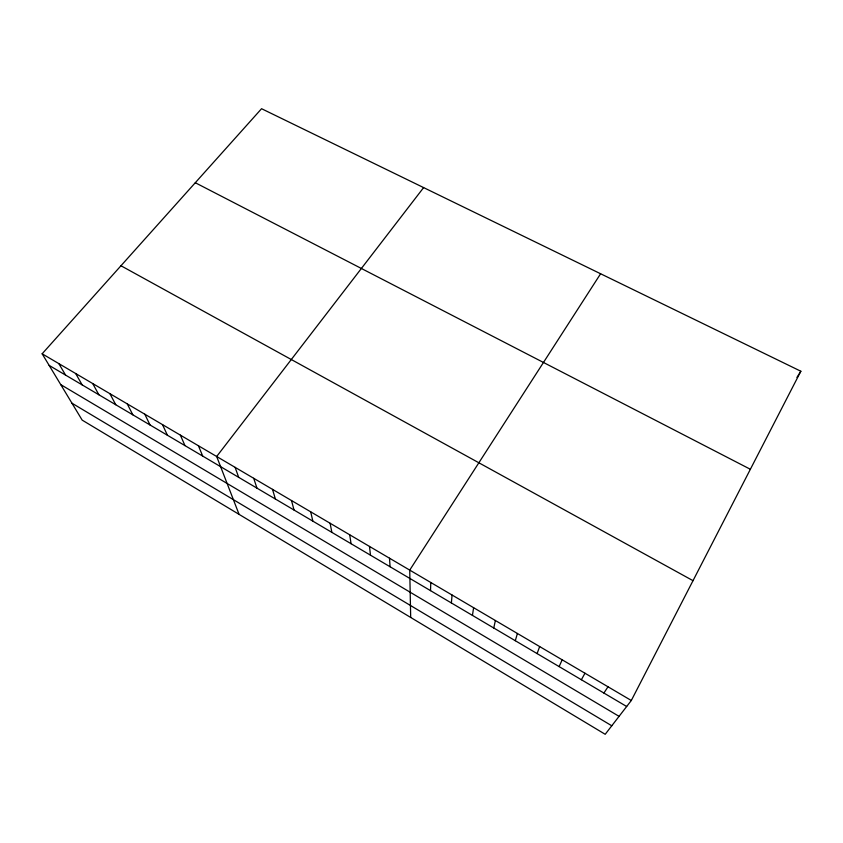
<?xml version="1.0" encoding="UTF-8"?>
<svg xmlns="http://www.w3.org/2000/svg" width="843" height="843" viewBox="0 0 843 843"><rect width="100%" height="100%" fill="white"/><g stroke="black" fill="none" stroke-linecap="round" stroke-linejoin="round"><path stroke-width="1.26" d="M430.52 590.648L430.784 582.502M451.374 602.956L452.08 595.032M472.449 615.411L473.608 607.698M493.756 627.993L495.389 620.511M515.305 640.722L517.402 633.472M537.086 653.588L539.668 646.57M559.109 666.592L562.186 659.827M631.312 700.501L800.85 371.236L261.562 108.705L42.15 353.797L82.171 420.12L605.2 734.295L631.312 700.501L42.15 353.797M581.375 679.743L584.968 673.23M796.93 377.432L800.85 371.236M600.606 273.754L409.73 570.11L410.689 617.455M603.904 693.051L608.003 686.782M423.618 187.599L216.672 456.495L239.075 514.367M195.291 182.731L750.375 469.277M120.97 265.756L693.009 580.669M49.147 365.398L626.676 706.497M60.738 384.608L619.068 716.35M71.95 403.186L611.776 725.781M58.841 363.628L65.564 375.093M75.701 373.544L82.14 384.882M92.719 383.554L98.863 394.766M109.906 393.67L115.754 404.735M127.261 403.892L132.815 414.809M144.796 414.198L150.033 424.977M162.499 424.619L167.42 435.251M180.37 435.136L184.975 445.62M198.432 445.768L202.699 456.084M235.102 467.338L238.685 477.349M253.711 478.297L256.957 488.129M272.51 489.361L275.398 499.024M291.509 500.542L294.028 510.026M310.698 511.838L312.848 521.143M330.098 523.25L331.868 532.376M349.687 534.778L351.078 543.724M369.497 546.433L370.477 555.179M389.498 558.203L390.088 566.759"/></g></svg>
